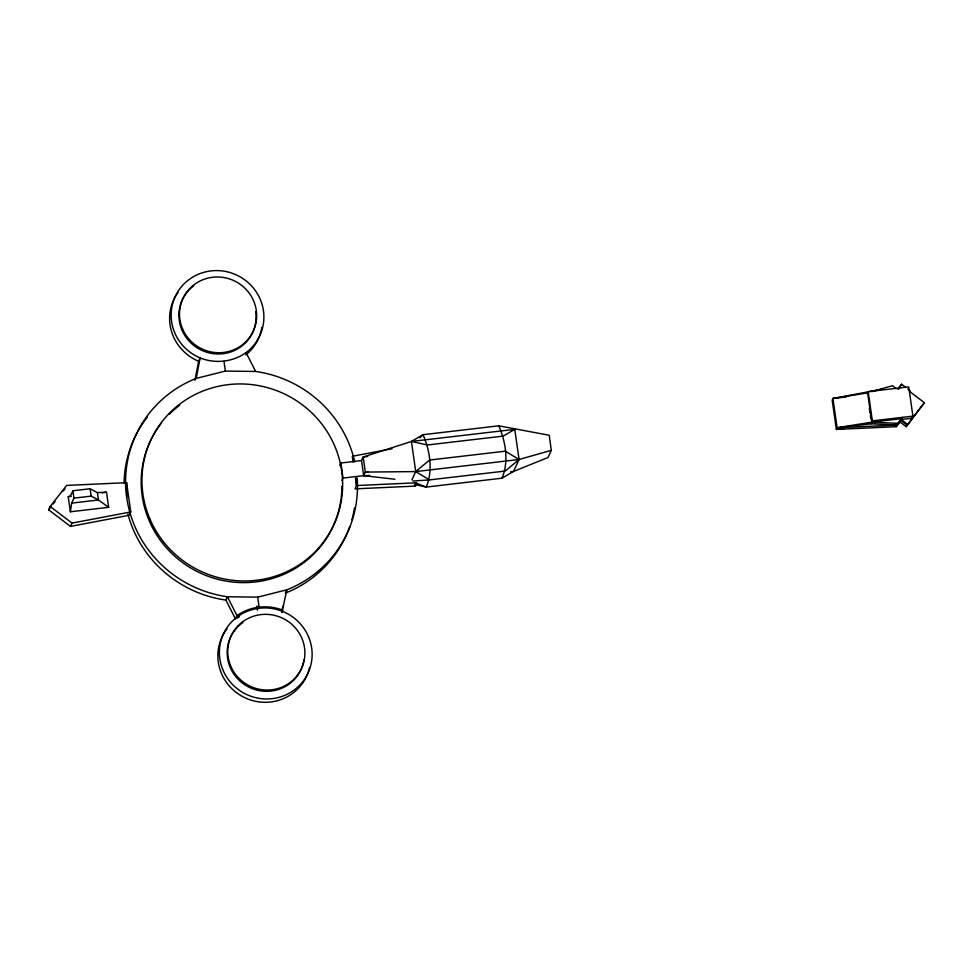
<?xml version="1.0" encoding="UTF-8"?>
<svg xmlns="http://www.w3.org/2000/svg" width="973" height="973" viewBox="0 0 973 973"><rect width="100%" height="100%" fill="white"/><g stroke="black" fill="none" stroke-linecap="round" stroke-linejoin="round"><path stroke-width="1.46" d="M414.583 484.493L426.186 487.072C433.24 470.908 429.981 450.572 423.012 434.688L411.421 441.45L363.172 457.006L361.518 460.594L363.683 475.663L394.953 479.263M70.384 511.786L71.649 503.126L73.936 498.14L72.89 490.757L90.112 488.75L97.385 492.606L106.507 492.241L108.66 507.31L70.384 511.786L68.232 496.716L70.591 495.731L72.89 490.757M194.965 380.273L198.626 361.263L200.146 357.942A46.607 45.293 24.7 0 1 178.181 291.158A46.607 45.293 24.7 0 1 248.541 282.936A46.607 45.293 24.7 0 1 246.072 352.579L255.644 371.455A116.517 113.245 24.7 0 1 354.744 461.883M127.889 514.048A116.517 113.245 24.7 0 0 225.906 600.086L235.478 618.962L236.998 615.654L227.439 596.765A116.517 113.245 24.7 0 1 126.721 497.544A116.517 113.245 24.7 0 1 196.205 378.412L200.146 357.942C215.228 363.951 232.839 362.078 246.072 352.579M281.683 612.139L282.802 606.288M281.915 612.491L286.865 589.808A116.517 113.245 24.7 0 0 357.164 478.071M48.65 509.816L50.182 506.495L66.614 485.418L126.587 482.681L130.771 511.944L129.239 515.252L70.482 526.417L48.65 509.816L51.387 506.301M70.482 526.417L72.002 523.097L130.771 511.944M225.906 600.086L227.439 596.765L257.699 597.142L286.865 589.808L285.344 593.129A116.517 113.245 24.7 0 0 349.648 526.807M339.759 465.398L340.854 463.014L361.518 460.594M341.912 480.467L343.007 478.084L340.854 463.014M355.473 487.753L356.495 485.539L356.422 478.108M343.007 478.084L363.683 475.663L365.325 472.087L363.172 457.006L367.697 456.483M411.956 479.774L415.726 471.589L429.531 460.047L505.303 451.192L519.059 459.499L551.326 450.329L549.173 435.259L498.796 425.821L423.012 434.688L420.02 437.753M354.963 488.86L414.936 486.123L416.456 482.803L356.495 485.539L355.449 478.23M415.386 482.766L426.186 487.072L501.971 478.205C509.025 462.041 505.753 441.706 498.796 425.821M551.326 450.329L548.03 457.492L513.562 471.443L501.971 478.205M881.416 389.297L832.937 398.504L832.17 400.158L836.354 429.409L896.315 426.685L900.001 421.966L902.093 417.405M906.933 425.006L900.755 420.312L897.082 425.019L837.121 427.755L871.808 422.124L901.521 418.645L897.848 423.364L871.808 422.124L867.624 392.873L832.937 398.504L837.121 427.755L836.354 429.409L843.749 428.546M867.235 393.7L868.196 391.632L908.733 386.889L912.917 416.14L910.825 420.701M837.121 427.755L871.042 423.79L872.38 420.883L868.196 391.632M905.729 387.4L901.606 384.262L898.432 388.677M896.315 426.685L897.848 423.364M900.001 421.966L906.167 426.661L924.35 402.676L909.706 391.535L910.083 390.708L907.785 388.957M924.35 402.676L906.167 426.661M53.223 503.953L55.047 501.618M63.269 491.073L65.094 488.738M414.936 486.123L416.76 483.788M897.884 389.03L901.606 384.262M898.602 389.139L900.463 386.755M514.753 429.361L503.15 436.123L427.366 444.977L411.421 441.45L415.726 471.589L429.482 479.896L505.267 471.041L519.059 459.499L514.753 429.361L411.421 441.45M236.998 615.654C250.231 606.155 267.843 604.269 282.924 610.278M236.78 618.244L239.382 616.785M871.759 391.669L892.46 385.685L896.364 388.653M196.205 378.412L225.371 371.078L255.644 371.455M391.973 448.76L352.311 456.288L353.15 462.139M832.937 398.504L846.206 396.948M68.232 496.716L71.175 496.376M102.092 492.764L106.507 492.241M73.936 498.14L91.17 496.133L98.443 499.988L108.66 507.31M71.649 503.126L98.443 499.988L97.385 492.606M368.341 471.735L365.325 472.087L415.726 471.589L519.059 459.499L513.562 471.443L510.57 471.796M872.38 420.883L912.917 416.14M871.419 422.951L875.882 422.44M911.969 418.22L901.144 419.485L907.31 424.179M412.844 481.039L429.482 479.896M363.683 475.663L369.691 475.396M871.042 423.79L897.082 425.019M50.182 506.495L72.002 523.097M869.327 408.332L869.959 412.722M870.373 415.641L870.799 418.572M223.985 361.324L225.371 371.078M257.699 597.142L259.098 606.909M256.969 606.033L257.577 610.229M90.112 488.75L91.17 496.133M126.587 482.681L126.721 497.544M124.082 482.997A116.517 113.245 24.7 0 1 147.397 417.003M354.464 508.088A116.517 113.245 24.7 0 1 351.885 519.716M261.81 327.402A46.607 45.293 24.7 0 1 245.719 354.987M198.626 361.263A46.607 45.293 24.7 0 1 178.059 292.435M309.56 667.369A46.607 45.293 24.7 0 1 245.05 697.811A46.607 45.293 24.7 0 1 227.001 628.826M303.917 659.852A38.774 37.679 24.7 0 1 245.889 685.491A38.774 37.679 24.7 0 1 242.8 622.525M255.717 311.64A38.774 37.679 24.7 0 1 203.065 350.912A38.774 37.679 24.7 0 1 193.749 285.77M340.951 499.684A100.839 98.018 24.7 0 1 203.26 574.35A100.839 98.018 24.7 0 1 161.372 423.158M169.399 414.109A100.839 98.018 24.7 0 1 179.737 405.206M341.9 486.123A100.839 98.018 24.7 0 1 341.146 498.2M149.927 518.998A100.839 98.018 24.7 0 0 322.464 543.408A100.839 98.018 24.7 0 0 254.512 384.955A100.839 98.018 24.7 0 0 149.927 518.998M222.61 669.229A46.607 45.293 24.7 0 0 302.056 682.547A46.607 45.293 24.7 0 0 272.598 608.575A46.607 45.293 24.7 0 0 222.61 669.229M230.431 665.325A38.774 37.679 24.7 0 0 296.522 676.405A38.774 37.679 24.7 0 0 272.014 614.875A38.774 37.679 24.7 0 0 230.431 665.325M182.571 328.91A38.774 37.679 24.7 0 0 248.906 338.3A38.774 37.679 24.7 0 0 222.781 277.378A38.774 37.679 24.7 0 0 182.571 328.91"/></g></svg>
